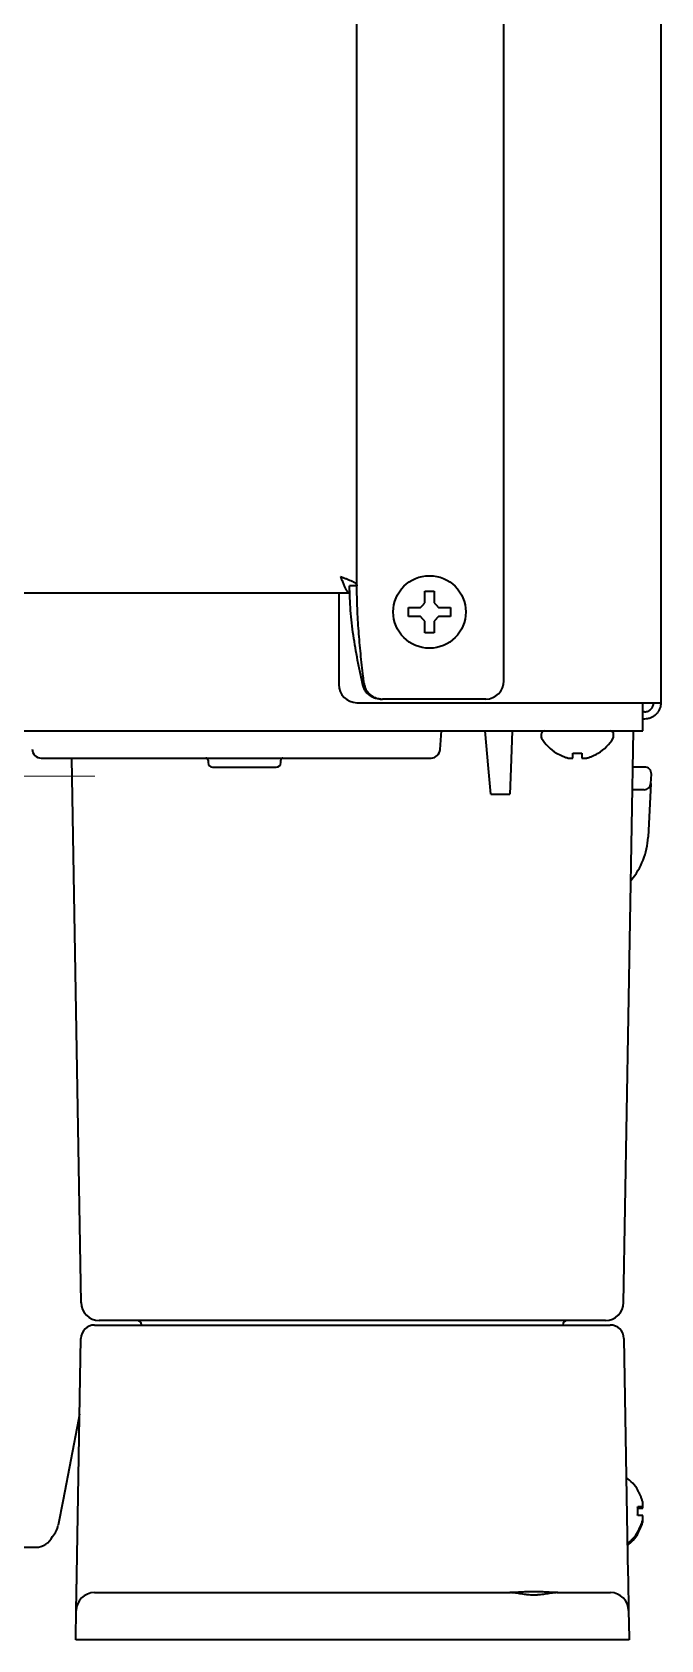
# Model space of a CAD drawing. Extents: x 6327 to 10269, y -393 to 3036.
# Drawn here: x 7018.3 to 7087.6, y 1270.8 to 1448 of the extents above; entities that cross this region are included whole.
import ezdxf

# ---------------------------------------------------------------- set-up
doc = ezdxf.new("R2010")
doc.units = 0
doc.header["$LTSCALE"] = 5
doc.layers.get('0').update_dxf_attribs({"linetype": 'CONTINUOUS', "lineweight": 0})
doc.layers.add('1', color=7, linetype='CONTINUOUS', true_color=0xffffff)

msp = doc.modelspace()

# ---------------------------------------------------------------- linework, layer by layer
at = {"color": 3}
msp.add_line((6925.2, 1366.02), (7025.2, 1366.02), dxfattribs=at)
at = {"layer": '1', "color": 7, "linetype": 'Continuous', "lineweight": 35}
for p, q in [((7087.57, 1905.55), (7087.57, 1374.13)), ((7054.07, 1387.03), (7054.07, 1901.19)), ((7070.27, 1376.53), (7070.27, 1898.23)), ((6804.07, 1386.23), (7053.27, 1386.23)), ((7052.07, 1386.23), (7052.07, 1376.13)), ((7053.27, 1386.23), (7053.27, 1387.03)), ((7054.07, 1387.03), (7053.27, 1387.03)), ((7059.77, 1384.13), (7059.77, 1384.63)), ((7059.77, 1383.63), (7059.77, 1384.13)), ((7064.37, 1384.63), (7064.37, 1384.13)), ((7064.37, 1384.13), (7064.37, 1383.63)), ((7054.07, 1374.13), (7085.77, 1374.13)), ((7056.71, 1374.53), (7056.89, 1374.53)), ((7068.27, 1374.53), (7056.89, 1374.53)), ((7085.57, 1372.83), (7085.57, 1374.13)), ((7085.77, 1374.13), (7087.57, 1374.13)), ((7085.77, 1373.13), (7085.57, 1373.13)), ((7085.57, 1371.03), (7085.57, 1372.83)), ((7085.77, 1372.33), (7085.57, 1372.33)), ((6339.57, 1371.03), (7085.57, 1371.03)), ((7063.23, 1368.96), (7063.38, 1371.03)), ((7068.58, 1366.87), (7068.22, 1371.03)), ((7071.17, 1371.03), (7071.03, 1366.87)), ((7074.37, 1370.63), (7074.37, 1370.43)), ((7082.37, 1370.43), (7082.37, 1370.63)), ((7083.47, 1307.99), (7084.57, 1371.03)), ((7076.07, 1368.55), (7076.07, 1368.58)), ((7080.67, 1368.58), (7080.67, 1368.55)), ((7019.27, 1368.03), (7020.27, 1368.03)), ((7020.27, 1368.03), (7061.24, 1368.03)), ((7023.67, 1307.99), (7022.63, 1368.03)), ((7037.67, 1367.78), (7037.67, 1367.53)), ((7038.17, 1367.03), (7045.17, 1367.03)), ((7045.67, 1367.53), (7045.67, 1367.78)), ((7061.24, 1368.03), (7062.24, 1368.03)), ((7068.83, 1364.03), (7068.58, 1366.87)), ((7071.03, 1366.87), (7070.93, 1364.03)), ((7085.78, 1367.03), (7084.5, 1367.03)), ((7086.48, 1365.24), (7086.17, 1359.31)), ((7086.48, 1365.24), (7086.53, 1366.24)), ((7068.83, 1364.03), (7070.93, 1364.03)), ((7085.73, 1364.53), (7084.46, 1364.53)), ((7025.15, 1305.53), (7027.65, 1305.53)), ((7027.67, 1306.03), (7025.67, 1306.03)), ((7027.65, 1305.53), (7079.5, 1305.53)), ((7079.47, 1306.03), (7027.67, 1306.03)), ((7030.33, 1305.53), (7030.33, 1305.53)), ((7081.47, 1306.03), (7079.47, 1306.03)), ((7079.5, 1305.53), (7082, 1305.53)), ((7023.19, 1277.99), (7023.65, 1304.05)), ((7083.5, 1304.05), (7083.95, 1277.99)), ((7023.5, 1295.71), (7023.38, 1295.08)), ((7023.38, 1295.08), (7021.68, 1286.26)), ((7085.02, 1287.33), (7085.05, 1287.33)), ((7021.68, 1286.26), (7021.14, 1283.47)), ((7085.05, 1284.83), (7085.05, 1284.93)), ((7085.57, 1285.33), (7085.58, 1285.49)), ((7085.57, 1283.83), (7085.58, 1283.98)), ((7085.05, 1282.73), (7085.02, 1282.73)), ((7085.05, 1282.53), (7085.02, 1282.53)), ((7014.88, 1281.03), (7018.67, 1281.03)), ((7025.13, 1276.03), (7027.13, 1276.03)), ((7027.13, 1276.03), (7071, 1276.03)), ((7076.15, 1276.03), (7080.02, 1276.03)), ((7080.02, 1276.03), (7082.02, 1276.03)), ((7023.07, 1271.03), (7023.13, 1274.06)), ((7084.02, 1274.06), (7084.07, 1271.03)), ((7023.07, 1270.83), (7023.08, 1271.03)), ((7027.07, 1270.83), (7023.07, 1270.83)), ((7080.07, 1270.83), (7027.07, 1270.83)), ((7084.07, 1270.83), (7080.07, 1270.83)), ((7084.07, 1271.03), (7084.07, 1270.83))]:
    msp.add_line(p, q, dxfattribs=at)
msp.add_circle((7062.07, 1384.13), 4, dxfattribs=at)
for centre, radius, start, end in [((7054.07, 1376.13), 2, 180, 270), ((7068.27, 1376.53), 2, 270, 0), ((7074.77, 1370.63), 0.4, 90, 180), ((7074.77, 1370.43), 0.4, 180, 210.3012), ((7078.57, 1372.65), 4.8, 210.3012, 238.6273), ((7078.17, 1372.65), 4.8, 301.3727, 329.6988), ((7081.97, 1370.63), 0.4, 0, 90), ((7081.97, 1370.43), 0.4, 329.6988, 0), ((7019.27, 1369.03), 1, 181, 270), ((7062.24, 1369.03), 1, 270, 356), ((7037.42, 1367.78), 0.25, 0, 90), ((7038.17, 1367.53), 0.5, 180, 270), ((7045.17, 1367.53), 0.5, 270, 0), ((7045.92, 1367.78), 0.25, 90, 180), ((7085.78, 1366.28), 0.75, 357, 90), ((7085.73, 1365.28), 0.75, 270, 357), ((7078.18, 1359.73), 8, 319.7524, 357), ((7025.67, 1308.03), 2, 181, 270), ((7081.47, 1308.03), 2, 270, 359), ((7025.15, 1304.03), 1.5, 90, 179), ((7029.83, 1305.53), 0.5, 1, 90), ((7077.27, 1305.53), 0.5, 90, 180), ((7082, 1304.03), 1.5, 1, 90), ((7080.95, 1284.83), 4.8, 31.3459, 54.1501), ((7081.27, 1285.03), 3.78, 0.0035, 7.6041), ((7081.27, 1285.03), 3.78, 352.3959, 359.9965), ((7018.69, 1283.95), 2.5, 316.6472, 349.0889), ((7081.27, 1284.83), 3.78, 355.4447, 359.9965), ((7080.95, 1285.23), 4.8, 307.7467, 328.6074), ((7080.95, 1285.03), 4.8, 307.7988, 328.6074), ((7025.13, 1274.03), 2, 90, 179), ((7082.02, 1274.03), 2, 1, 90)]:
    msp.add_arc(centre, radius, start, end, dxfattribs=at)
msp.add_ellipse((7018.67, 1283.03), major_axis=(1.41, -1.41), ratio=0.999695, start_param=5.497939, end_param=6.658958, dxfattribs=at)
for points in [[(7052.27, 1388.03), (7052.3, 1387.95), (7052.35, 1387.81), (7052.43, 1387.59), (7052.5, 1387.39), (7052.58, 1387.19), (7052.66, 1387), (7052.73, 1386.83), (7052.81, 1386.68), (7052.89, 1386.54), (7052.97, 1386.43), (7053.04, 1386.34), (7053.12, 1386.27), (7053.2, 1386.23), (7053.25, 1386.23), (7053.27, 1386.23)], [(7061.57, 1385.13), (7061.57, 1385.18), (7061.57, 1385.29), (7061.57, 1385.45), (7061.57, 1385.61), (7061.57, 1385.76), (7061.57, 1385.92), (7061.57, 1386.07), (7061.57, 1386.24), (7061.57, 1386.36), (7061.57, 1386.43)], [(7061.57, 1386.43), (7061.74, 1386.43), (7062.07, 1386.43), (7062.41, 1386.43), (7062.57, 1386.43)], [(7061.07, 1384.63), (7061.1, 1384.65), (7061.14, 1384.7), (7061.22, 1384.77), (7061.29, 1384.84), (7061.36, 1384.91), (7061.43, 1384.98), (7061.5, 1385.05), (7061.55, 1385.1), (7061.57, 1385.13)], [(7062.57, 1385.13), (7062.6, 1385.1), (7062.65, 1385.05), (7062.72, 1384.98), (7062.8, 1384.9), (7062.87, 1384.83), (7062.93, 1384.76), (7063, 1384.7), (7063.05, 1384.65), (7063.07, 1384.63)], [(7063.07, 1384.63), (7063.13, 1384.63), (7063.24, 1384.63), (7063.4, 1384.63), (7063.56, 1384.63), (7063.71, 1384.63), (7063.86, 1384.63), (7064.02, 1384.63), (7064.19, 1384.63), (7064.31, 1384.63), (7064.37, 1384.63)], [(7061.07, 1383.63), (7061.02, 1383.63), (7060.91, 1383.63), (7060.75, 1383.63), (7060.59, 1383.63), (7060.43, 1383.63), (7060.28, 1383.63), (7060.13, 1383.63), (7059.96, 1383.63), (7059.84, 1383.63), (7059.77, 1383.63)], [(7061.57, 1383.13), (7061.55, 1383.15), (7061.5, 1383.2), (7061.42, 1383.28), (7061.35, 1383.35), (7061.28, 1383.42), (7061.21, 1383.49), (7061.14, 1383.56), (7061.1, 1383.6), (7061.07, 1383.63)], [(7063.07, 1383.63), (7063.05, 1383.6), (7063, 1383.55), (7062.93, 1383.48), (7062.86, 1383.41), (7062.79, 1383.34), (7062.72, 1383.27), (7062.64, 1383.2), (7062.6, 1383.15), (7062.57, 1383.13)], [(7062.57, 1383.13), (7062.57, 1383.07), (7062.57, 1382.96), (7062.57, 1382.8), (7062.57, 1382.64), (7062.57, 1382.49), (7062.57, 1382.34), (7062.57, 1382.18), (7062.57, 1382.01), (7062.57, 1381.89), (7062.57, 1381.83)], [(7062.57, 1381.83), (7062.41, 1381.83), (7062.07, 1381.83), (7061.74, 1381.83), (7061.57, 1381.83)], [(7077.87, 1368.03), (7077.87, 1368.04), (7077.87, 1368.07), (7077.87, 1368.12), (7077.87, 1368.18), (7077.87, 1368.24), (7077.87, 1368.31), (7077.87, 1368.38), (7077.87, 1368.47), (7077.87, 1368.54), (7077.87, 1368.58)], [(7077.87, 1368.58), (7078.04, 1368.56), (7078.37, 1368.54), (7078.71, 1368.56), (7078.87, 1368.58)], [(7079.37, 1368.03), (7079.43, 1368.04), (7079.54, 1368.07), (7079.7, 1368.12), (7079.86, 1368.18), (7080.01, 1368.24), (7080.16, 1368.31), (7080.32, 1368.38), (7080.49, 1368.47), (7080.61, 1368.54), (7080.67, 1368.58)], [(7077.37, 1368.03), (7077.4, 1368.03), (7077.44, 1368.02), (7077.52, 1368.02), (7077.59, 1368.01), (7077.66, 1368.01), (7077.73, 1368.02), (7077.8, 1368.02), (7077.85, 1368.03), (7077.87, 1368.03)], [(7078.87, 1368.03), (7078.9, 1368.03), (7078.95, 1368.02), (7079.02, 1368.02), (7079.1, 1368.01), (7079.17, 1368.01), (7079.23, 1368.02), (7079.3, 1368.02), (7079.35, 1368.03), (7079.37, 1368.03)], [(7085.57, 1286.03), (7085.55, 1286.08), (7085.53, 1286.19), (7085.47, 1286.35), (7085.42, 1286.51), (7085.36, 1286.66), (7085.29, 1286.82), (7085.22, 1286.97), (7085.13, 1287.14), (7085.06, 1287.26), (7085.02, 1287.33)], [(7085.57, 1285.53), (7085.57, 1285.55), (7085.58, 1285.6), (7085.58, 1285.67), (7085.58, 1285.74), (7085.58, 1285.81), (7085.58, 1285.88), (7085.58, 1285.95), (7085.57, 1286), (7085.57, 1286.03)], [(7085.57, 1284.53), (7085.55, 1284.53), (7085.53, 1284.53), (7085.47, 1284.53), (7085.42, 1284.53), (7085.36, 1284.53), (7085.29, 1284.53), (7085.22, 1284.53), (7085.13, 1284.53), (7085.06, 1284.53), (7085.02, 1284.53)], [(7085.57, 1284.03), (7085.57, 1284.05), (7085.58, 1284.1), (7085.58, 1284.18), (7085.58, 1284.25), (7085.58, 1284.32), (7085.58, 1284.39), (7085.58, 1284.46), (7085.57, 1284.5), (7085.57, 1284.53)]]:
    msp.add_open_spline(points, degree=3, dxfattribs=at)
for points, knots in [([(7052.27, 1388.03), (7052.39, 1387.98), (7052.51, 1387.94), (7052.74, 1387.86), (7052.85, 1387.82), (7053.07, 1387.73), (7053.17, 1387.69), (7053.37, 1387.61), (7053.46, 1387.57), (7053.63, 1387.48), (7053.7, 1387.44), (7053.83, 1387.36), (7053.89, 1387.32), (7053.98, 1387.23), (7054.02, 1387.19), (7054.06, 1387.11), (7054.07, 1387.07), (7054.07, 1387.03)], [0, 0, 0, 0, 0.125, 0.125, 0.25, 0.25, 0.375, 0.375, 0.5, 0.5, 0.625, 0.625, 0.75, 0.75, 0.875, 0.875, 1, 1, 1, 1]), ([(7054.72, 1376.08), (7054.62, 1376.54), (7054.52, 1377), (7054.33, 1377.91), (7054.24, 1378.36), (7054.06, 1379.28), (7053.98, 1379.73), (7053.82, 1380.64), (7053.75, 1381.1), (7053.62, 1382.01), (7053.56, 1382.47), (7053.46, 1383.38), (7053.41, 1383.83), (7053.34, 1384.75), (7053.32, 1385.2), (7053.28, 1386.11), (7053.27, 1386.57), (7053.27, 1387.03)], [0, 0, 0, 0, 0.125, 0.125, 0.25, 0.25, 0.375, 0.375, 0.5, 0.5, 0.625, 0.625, 0.75, 0.75, 0.875, 0.875, 1, 1, 1, 1]), ([(7054.85, 1376.28), (7054.82, 1376.53), (7054.69, 1377.61), (7054.48, 1379.53), (7054.25, 1382.03), (7054.11, 1384.53), (7054.07, 1386.19), (7054.07, 1387.03)], [0, 0, 0, 0, 0.069713, 0.302284, 0.534856, 0.767428, 1, 1, 1, 1]), ([(7062.57, 1386.43), (7062.57, 1386.22), (7062.57, 1386.01), (7062.57, 1385.69), (7062.57, 1385.58), (7062.57, 1385.35), (7062.57, 1385.24), (7062.57, 1385.13)], [0, 0, 0, 0, 0.5, 0.5, 0.75, 0.75, 1, 1, 1, 1]), ([(7059.77, 1384.63), (7059.98, 1384.63), (7060.19, 1384.63), (7060.51, 1384.63), (7060.62, 1384.63), (7060.84, 1384.63), (7060.96, 1384.63), (7061.07, 1384.63)], [0, 0, 0, 0, 0.5, 0.5, 0.75, 0.75, 1, 1, 1, 1]), ([(7061.57, 1381.83), (7061.57, 1382.03), (7061.57, 1382.24), (7061.57, 1382.56), (7061.57, 1382.67), (7061.57, 1382.9), (7061.57, 1383.01), (7061.57, 1383.13)], [0, 0, 0, 0, 0.5, 0.5, 0.75, 0.75, 1, 1, 1, 1]), ([(7064.37, 1383.63), (7064.17, 1383.63), (7063.96, 1383.63), (7063.64, 1383.63), (7063.53, 1383.63), (7063.3, 1383.63), (7063.19, 1383.63), (7063.07, 1383.63)], [0, 0, 0, 0, 0.5, 0.5, 0.75, 0.75, 1, 1, 1, 1]), ([(7055.07, 1375.33), (7055.03, 1375.38), (7054.99, 1375.44), (7054.92, 1375.56), (7054.89, 1375.62), (7054.83, 1375.75), (7054.8, 1375.81), (7054.77, 1375.91), (7054.76, 1375.95), (7054.74, 1376.02), (7054.73, 1376.05), (7054.72, 1376.08)], [0, 0, 0, 0, 0.25, 0.25, 0.5, 0.5, 0.75, 0.75, 0.875, 0.875, 1, 1, 1, 1]), ([(7054.85, 1376.28), (7054.86, 1376.22), (7054.88, 1376.1), (7054.91, 1375.98), (7054.95, 1375.86), (7054.97, 1375.81), (7055.02, 1375.7), (7055.04, 1375.64), (7055.07, 1375.59)], [0, 0, 0, 0, 0.25, 0.5, 0.5, 0.75, 0.75, 1, 1, 1, 1]), ([(7055.07, 1375.59), (7055.12, 1375.51), (7055.17, 1375.43), (7055.28, 1375.28), (7055.33, 1375.21), (7055.43, 1375.11), (7055.46, 1375.08), (7055.53, 1375.02), (7055.57, 1374.99), (7055.68, 1374.91), (7055.75, 1374.86), (7055.87, 1374.79), (7055.91, 1374.76), (7055.97, 1374.73), (7055.99, 1374.72), (7056.04, 1374.7), (7056.06, 1374.7), (7056.16, 1374.65), (7056.25, 1374.62), (7056.43, 1374.57), (7056.52, 1374.56), (7056.65, 1374.54), (7056.7, 1374.53), (7056.79, 1374.53), (7056.84, 1374.53), (7056.89, 1374.53)], [0, 0, 0, 0, 0.125, 0.125, 0.25, 0.25, 0.3125, 0.3125, 0.375, 0.375, 0.5, 0.5, 0.5625, 0.5625, 0.59375, 0.59375, 0.625, 0.625, 0.75, 0.75, 0.875, 0.875, 0.9375, 0.9375, 1, 1, 1, 1]), ([(7056.71, 1374.53), (7056.63, 1374.53), (7056.55, 1374.53), (7056.39, 1374.55), (7056.32, 1374.56), (7056.2, 1374.59), (7056.16, 1374.6), (7056.09, 1374.62), (7056.05, 1374.63), (7055.94, 1374.67), (7055.79, 1374.73), (7055.66, 1374.81), (7055.56, 1374.87), (7055.53, 1374.89), (7055.46, 1374.94), (7055.43, 1374.96), (7055.34, 1375.04), (7055.22, 1375.14), (7055.12, 1375.26), (7055.07, 1375.33)], [0, 0, 0, 0, 0.125, 0.125, 0.25, 0.25, 0.3125, 0.3125, 0.375, 0.375, 0.5, 0.625, 0.625, 0.6875, 0.6875, 0.75, 0.75, 0.875, 1, 1, 1, 1]), ([(7087.57, 1374.13), (7087.57, 1374.1), (7087.57, 1374.07), (7087.57, 1374.01), (7087.56, 1373.92), (7087.55, 1373.83), (7087.52, 1373.66), (7087.48, 1373.55), (7087.41, 1373.38), (7087.39, 1373.33), (7087.35, 1373.25), (7087.33, 1373.23), (7087.3, 1373.18), (7087.29, 1373.15), (7087.2, 1373.03), (7087.13, 1372.94), (7086.96, 1372.77), (7086.87, 1372.69), (7086.67, 1372.56), (7086.57, 1372.51), (7086.41, 1372.44), (7086.35, 1372.42), (7086.27, 1372.4), (7086.24, 1372.39), (7086.18, 1372.37), (7086.15, 1372.37), (7086.01, 1372.34), (7085.89, 1372.33), (7085.77, 1372.33)], [0, 0, 0, 0, 0.03125, 0.03125, 0.0625, 0.125, 0.125, 0.25, 0.25, 0.3125, 0.3125, 0.34375, 0.34375, 0.375, 0.375, 0.5, 0.5, 0.625, 0.625, 0.75, 0.75, 0.8125, 0.8125, 0.84375, 0.84375, 0.875, 0.875, 1, 1, 1, 1]), ([(7085.77, 1373.13), (7085.79, 1373.13), (7085.81, 1373.13), (7085.84, 1373.13), (7085.86, 1373.13), (7085.9, 1373.13), (7085.94, 1373.14), (7086.03, 1373.16), (7086.1, 1373.18), (7086.28, 1373.25), (7086.39, 1373.33), (7086.57, 1373.51), (7086.65, 1373.62), (7086.72, 1373.8), (7086.74, 1373.87), (7086.76, 1373.96), (7086.76, 1373.99), (7086.77, 1374.06), (7086.77, 1374.09), (7086.77, 1374.13)], [0, 0, 0, 0, 0.03125, 0.03125, 0.0625, 0.0625, 0.125, 0.125, 0.25, 0.25, 0.5, 0.5, 0.75, 0.75, 0.875, 0.875, 0.9375, 0.9375, 1, 1, 1, 1]), ([(7076.07, 1368.58), (7076.28, 1368.46), (7076.49, 1368.35), (7076.81, 1368.21), (7076.92, 1368.17), (7077.14, 1368.09), (7077.26, 1368.06), (7077.37, 1368.03)], [0, 0, 0, 0, 0.5, 0.5, 0.75, 0.75, 1, 1, 1, 1]), ([(7078.87, 1368.58), (7078.87, 1368.46), (7078.87, 1368.35), (7078.87, 1368.21), (7078.87, 1368.17), (7078.87, 1368.09), (7078.87, 1368.06), (7078.87, 1368.03)], [0, 0, 0, 0, 0.5, 0.5, 0.75, 0.75, 1, 1, 1, 1]), ([(7085.02, 1285.53), (7085.14, 1285.53), (7085.25, 1285.53), (7085.39, 1285.53), (7085.43, 1285.53), (7085.51, 1285.53), (7085.54, 1285.53), (7085.57, 1285.53)], [0, 0, 0, 0, 0.5, 0.5, 0.75, 0.75, 1, 1, 1, 1]), ([(7085.02, 1285.33), (7085.14, 1285.33), (7085.25, 1285.33), (7085.39, 1285.33), (7085.43, 1285.33), (7085.51, 1285.33), (7085.54, 1285.33), (7085.57, 1285.33)], [0, 0, 0, 0, 0.5, 0.5, 0.75, 0.75, 1, 1, 1, 1]), ([(7085.02, 1282.73), (7085.14, 1282.93), (7085.25, 1283.14), (7085.39, 1283.46), (7085.43, 1283.57), (7085.51, 1283.8), (7085.54, 1283.91), (7085.57, 1284.03)], [0, 0, 0, 0, 0.5, 0.5, 0.75, 0.75, 1, 1, 1, 1]), ([(7085.02, 1282.53), (7085.14, 1282.73), (7085.25, 1282.94), (7085.39, 1283.26), (7085.43, 1283.37), (7085.51, 1283.6), (7085.54, 1283.71), (7085.57, 1283.83)], [0, 0, 0, 0, 0.5, 0.5, 0.75, 0.75, 1, 1, 1, 1]), ([(7023.13, 1274.06), (7023.13, 1274.06), (7023.13, 1274.06), (7023.13, 1274.07), (7023.13, 1274.08), (7023.13, 1274.1), (7023.13, 1274.12), (7023.13, 1274.18), (7023.13, 1274.21), (7023.13, 1274.27), (7023.13, 1274.31), (7023.13, 1274.34), (7023.13, 1274.37), (7023.13, 1274.38), (7023.13, 1274.45), (7023.13, 1274.51), (7023.14, 1274.64), (7023.14, 1274.71), (7023.14, 1274.94), (7023.14, 1275.1), (7023.15, 1275.34), (7023.15, 1275.38), (7023.15, 1275.48), (7023.15, 1275.63), (7023.16, 1275.78), (7023.16, 1276.1), (7023.17, 1276.32), (7023.17, 1276.61), (7023.17, 1276.67), (7023.17, 1276.79), (7023.18, 1276.96), (7023.18, 1277.14), (7023.18, 1277.38), (7023.19, 1277.5), (7023.19, 1277.69), (7023.19, 1277.78), (7023.19, 1277.88), (7023.19, 1277.93), (7023.19, 1277.96), (7023.19, 1277.98), (7023.19, 1277.99)], [0, 0, 0, 0, 0.028189, 0.028189, 0.059538, 0.059538, 0.122235, 0.122235, 0.184933, 0.184933, 0.216281, 0.231956, 0.231956, 0.24763, 0.24763, 0.310328, 0.310328, 0.373025, 0.373025, 0.49842, 0.49842, 0.529769, 0.529769, 0.561118, 0.623815, 0.623815, 0.74921, 0.74921, 0.780559, 0.780559, 0.811908, 0.874605, 0.874605, 0.937303, 0.937303, 0.968651, 0.984326, 0.992163, 0.992163, 1, 1, 1, 1]), ([(7083.95, 1277.99), (7083.95, 1277.98), (7083.95, 1277.96), (7083.95, 1277.93), (7083.95, 1277.88), (7083.96, 1277.78), (7083.96, 1277.56), (7083.96, 1277.38), (7083.97, 1277.02), (7083.97, 1276.79), (7083.98, 1276.1), (7083.99, 1275.67), (7084, 1275.28), (7084, 1275.25), (7084, 1275.21), (7084, 1275.18), (7084, 1275.12), (7084, 1274.99), (7084.01, 1274.86), (7084.01, 1274.64), (7084.01, 1274.51), (7084.01, 1274.38), (7084.01, 1274.37), (7084.01, 1274.34), (7084.02, 1274.31), (7084.02, 1274.27), (7084.02, 1274.21), (7084.02, 1274.18), (7084.02, 1274.12), (7084.02, 1274.1), (7084.02, 1274.07), (7084.02, 1274.06), (7084.02, 1274.06)], [0, 0, 0, 0, 0.007828, 0.007828, 0.015656, 0.031311, 0.062622, 0.125245, 0.125245, 0.25049, 0.25049, 0.500979, 0.500979, 0.516635, 0.516635, 0.53229, 0.53229, 0.563602, 0.626224, 0.626224, 0.751469, 0.751469, 0.767124, 0.767124, 0.78278, 0.814091, 0.814091, 0.876714, 0.876714, 0.939336, 0.939336, 1, 1, 1, 1]), ([(7076.2, 1276.03), (7076.1, 1276.03), (7076, 1276.03), (7075.79, 1276.04), (7075.69, 1276.04), (7075.47, 1276.05), (7075.36, 1276.06), (7075.2, 1276.07), (7075.15, 1276.07), (7075.04, 1276.08), (7074.98, 1276.08), (7074.82, 1276.09), (7074.59, 1276.1), (7074.26, 1276.12), (7073.92, 1276.13), (7073.69, 1276.13), (7073.46, 1276.13), (7073.35, 1276.13), (7073.12, 1276.12), (7073.01, 1276.12), (7072.78, 1276.11), (7072.67, 1276.11), (7072.44, 1276.1), (7072.33, 1276.09), (7072.16, 1276.08), (7072.11, 1276.08), (7072, 1276.07), (7071.94, 1276.07), (7071.78, 1276.06), (7071.67, 1276.05), (7071.46, 1276.04), (7071.36, 1276.04), (7071.15, 1276.03), (7071.05, 1276.03), (7070.94, 1276.03)], [0, 0, 0, 0, 0.0625, 0.0625, 0.125, 0.125, 0.1875, 0.1875, 0.21875, 0.21875, 0.25, 0.25, 0.3125, 0.375, 0.4375, 0.5, 0.5, 0.5625, 0.5625, 0.625, 0.625, 0.6875, 0.6875, 0.75, 0.75, 0.78125, 0.78125, 0.8125, 0.8125, 0.875, 0.875, 0.9375, 0.9375, 1, 1, 1, 1]), ([(7076.15, 1276.03), (7076.06, 1276.03), (7075.97, 1276.02), (7075.82, 1276.01), (7075.77, 1276.01), (7075.68, 1275.99), (7075.63, 1275.99), (7075.48, 1275.97), (7075.37, 1275.95), (7075.17, 1275.92), (7075.06, 1275.9), (7074.85, 1275.87), (7074.74, 1275.85), (7074.51, 1275.82), (7074.4, 1275.8), (7074.26, 1275.79), (7074.23, 1275.79), (7074.17, 1275.78), (7074.08, 1275.77), (7073.99, 1275.77), (7073.82, 1275.75), (7073.7, 1275.75), (7073.46, 1275.75), (7073.34, 1275.75), (7073.11, 1275.77), (7072.99, 1275.78), (7072.82, 1275.8), (7072.73, 1275.81), (7072.65, 1275.82), (7072.59, 1275.82), (7072.56, 1275.83), (7072.42, 1275.85), (7072.31, 1275.87), (7072.14, 1275.89), (7072.09, 1275.9), (7071.98, 1275.92), (7071.93, 1275.93), (7071.77, 1275.95), (7071.67, 1275.97), (7071.52, 1275.99), (7071.47, 1275.99), (7071.37, 1276.01), (7071.32, 1276.01), (7071.18, 1276.02), (7071.09, 1276.03), (7071, 1276.03)], [0, 0, 0, 0, 0.0625, 0.0625, 0.09375, 0.09375, 0.125, 0.125, 0.1875, 0.1875, 0.25, 0.25, 0.3125, 0.3125, 0.375, 0.375, 0.390625, 0.390625, 0.40625, 0.4375, 0.4375, 0.5, 0.5, 0.5625, 0.5625, 0.625, 0.625, 0.65625, 0.671875, 0.671875, 0.6875, 0.6875, 0.75, 0.75, 0.78125, 0.78125, 0.8125, 0.8125, 0.875, 0.875, 0.90625, 0.90625, 0.9375, 0.9375, 1, 1, 1, 1])]:
    msp.add_open_spline(points, degree=3, knots=knots, dxfattribs=at)

doc.saveas('drawing.dxf')
